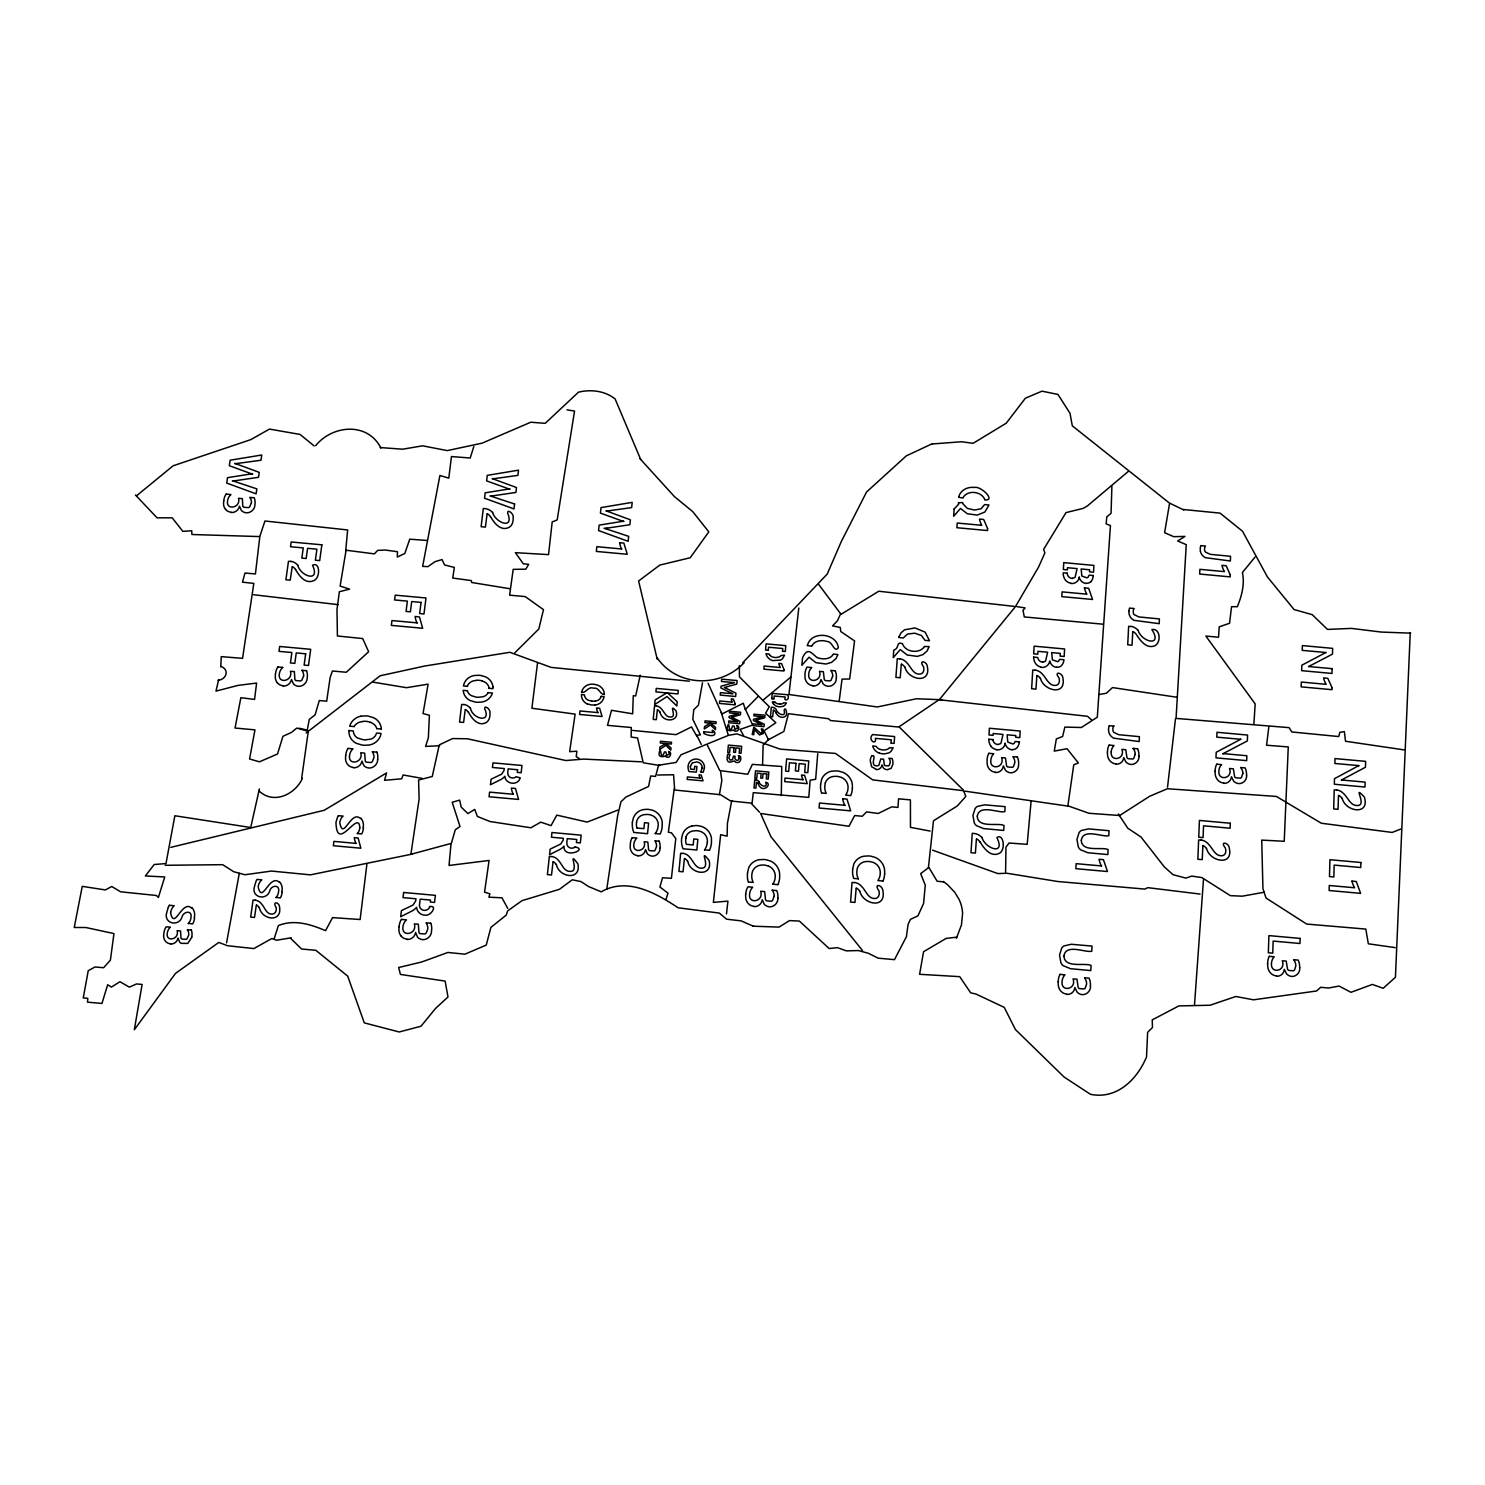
<?xml version="1.0" encoding="UTF-8"?>
<svg xmlns="http://www.w3.org/2000/svg" width="1485" height="1485" viewBox="0 0 1485 1485"><rect width="100%" height="100%" fill="white"/><g stroke="black" fill="none" stroke-linecap="round" stroke-linejoin="round"><path stroke-width="1.5" d="M1005.605 872.011L1005.958 847.211L1009.058 842.997L1027.175 844.352L1031.11 801.065M781.296 795.459L781.741 766.483L752.357 764.367L747.79 774.26L720.466 770.659L721.84 780.553L719.427 794.623M1267.54 963.579L1267.912 967.756A11.193 10.562 48.3 0 0 1270.158 972.545L1270.51 972.916A8.502 8.019 48.4 0 0 1275.021 975.645L1275.522 975.738A10.692 10.079 48.3 0 0 1276.543 975.886M1215.008 771.142L1215.343 775.151A10.878 10.265 38 0 0 1217.533 779.773L1217.867 780.145A8.26 7.796 38.1 0 0 1222.303 782.781L1222.786 782.873A10.376 9.801 38 0 0 1223.788 783.003M1128.897 611.375L1129.083 613.918A9.133 8.613 28.6 0 0 1134.057 620.34L1159.191 623.681L1159.414 618.911L1138.902 616.943L1134.132 614.641A4.047 3.824 28.5 0 1 1133.371 613.231L1133.185 611.523A5.532 5.216 28.6 0 1 1134.169 608.497L1129.547 608.108A10.915 10.302 28.6 0 0 1128.953 611.375M762.585 764.459L763.123 745.062L768.803 739.252M1108.515 728.986L1108.682 731.604A9.263 8.817 33.2 0 0 1113.713 738.175L1139.181 741.553L1139.403 736.671L1118.632 734.685L1113.787 732.328A4.102 3.917 33.2 0 1 1113.026 730.88L1112.84 729.135A5.606 5.327 33.2 0 1 1113.843 726.035M1111.894 486.3L1111.058 513.327L1106.789 516.854L1106.139 523.852L1110.446 525.56L1097.304 717.199L1081.358 727.501L1064.856 727.093L1062.647 736.486L1056.336 738.936L1054.257 751.113L1067.028 748.7L1078.37 762.956L1073.766 764.756L1067.882 805.798L1088.969 813.279L1119.671 815.506L1149.631 796.276L1167.414 788.739L1276.376 796.443L1321.316 823.228L1392.095 832.435L1400.856 829.057M1107.346 752.041L1107.643 756.032A10.822 10.321 34.6 0 0 1109.778 760.654L1110.112 761.007A8.223 7.833 34.6 0 0 1114.511 763.643L1114.994 763.736A10.321 9.838 34.5 0 0 1115.996 763.865M1111.244 751.893C1109.908 762.325 1125.593 759.577 1121.899 749.368L1125.76 749.721L1126.966 757.703A3.935 3.75 35 0 0 1128.154 758.705L1132.758 759.021A3.564 3.397 35 0 0 1133.816 758.278L1135.153 754.306M1222.953 753.767L1222.953 753.693A10.117 9.56 36.5 0 0 1223.584 753.396L1247.363 740.922L1247.567 735.056L1216.976 732.272L1216.79 737.154L1239.251 739.159A20.771 19.546 35.8 0 0 1240.792 739.214L1241.07 739.196A10.246 9.652 37.2 0 0 1239.251 740.05L1216.196 752.282L1215.992 757.851L1246.676 760.636L1246.843 755.735L1225.422 753.805A20.716 19.565 38 0 0 1222.953 753.749M1058.1 981.696L1058.378 985.891A11.175 10.766 49.9 0 0 1060.531 990.736L1060.884 991.108A8.483 8.186 50 0 0 1065.376 993.855L1065.877 993.948A10.655 10.284 49.8 0 0 1066.917 994.096M1202.887 845.782L1202.219 859.648L1197.857 859.258L1198.636 839.935L1201.068 840.157M1410.249 632.536L1395.436 977.279L1383.185 988.286L1372.381 984.425L1350.979 992.314L1339.08 986.059L1328.704 988.008L1320.685 987.302L1316.564 990.978L1253.563 999.813L1235.817 996.491L1210.108 1005.234L1178.867 1005.92L1152.23 1019.879L1152.471 1027.49L1147.627 1032.335L1146.531 1056.893M1299.746 967.793C1300.452 973.956 1293.398 979.005 1288.052 975.088A6.905 6.497 48.5 0 1 1286.548 973.844L1284.302 969.334A8.075 7.611 48.4 0 1 1276.543 976.276M220.764 666.858L221.265 656.63L242.556 658.338L253.824 583.419L242.463 582.157L245.006 573.006L255.42 573.971L259.819 536.586L191.918 534.507L191.751 530.776L182.841 531.352L172.204 517.838L157.039 517.819L135.451 494.988M1246.602 775.3C1247.233 781.333 1240.253 786.029 1235.093 782.279A6.701 6.33 38.4 0 1 1233.627 781.091L1231.436 776.729A7.833 7.406 38.1 0 1 1223.788 783.393M884.707 873.644L884.559 869.467A15.518 15.24 32.1 0 0 881.942 862.915A16.558 16.242 32.1 0 0 880.958 861.653A15.314 15.036 32.1 0 0 875.129 857.402L871.027 856.214A23.129 22.721 32.9 0 0 868.354 855.917L863.583 856.251A14.367 14.089 31.7 0 0 857.662 859.035A13.569 13.309 31.6 0 0 853.782 864.159L852.557 869.486M852.446 788.312L852.316 784.21A15.37 15.017 20.4 0 0 849.736 777.769A16.391 16.019 20.3 0 0 848.752 776.525A15.166 14.813 20.3 0 0 842.997 772.33L838.914 771.179A22.888 22.386 20.7 0 0 836.259 770.882L831.526 771.198A14.219 13.885 20 0 0 825.66 773.908A13.421 13.105 19.9 0 0 821.799 778.938L820.555 784.173M1138.958 756.181C1139.496 762.232 1132.498 766.873 1127.338 763.141A6.664 6.348 35.1 0 1 1125.871 761.953L1123.737 757.61A7.796 7.444 34.6 0 1 1115.996 764.237M1242.796 773.425L1241.497 777.416A3.583 3.378 38.3 0 1 1240.458 778.14L1235.854 777.824A3.972 3.731 38.3 0 1 1234.666 776.822L1233.367 768.84L1229.506 768.487C1233.293 778.734 1217.663 781.426 1218.907 771.012A10.915 10.302 38 0 1 1221.561 764.608L1216.92 764.2M1253.897 724.16L1255.159 703.89L1205.857 636.063L1218.535 637.232L1219.204 626.856L1229.543 623.273L1231.548 606.697L1237.321 606.697C1241.757 596.023 1244.875 583.995 1242.425 572.486L1255.029 557.079M976.387 839.192L975.404 853.095L971.004 852.706L972.248 833.326L974.698 833.549A11.527 11.175 35.6 0 1 981.901 837.521M1090.491 985.929C1091.048 992.129 1083.957 997.215 1078.537 993.298A6.887 6.627 50.1 0 1 1077.052 992.036L1074.88 987.488A8.056 7.759 50.1 0 1 1066.917 994.486M707.361 842.162L707.417 840.491A10.321 10.172 -0.3 0 0 699.639 831.154L697.931 830.82A17.857 17.616 -1 0 0 696.112 830.69L692.79 830.969A8.873 8.761 -0.9 0 0 686.089 836.575M745.619 894.026L745.748 898.165A10.952 10.859 17 0 0 747.772 902.936L748.106 903.307A8.316 8.242 16.6 0 0 752.524 906.036L753.006 906.128A10.451 10.358 16.4 0 0 754.046 906.277M1194.515 1004.807L1203.463 879.695M901.302 664.37L900.207 677.773L895.9 677.383L897.274 658.69L899.669 658.913M891.056 742.778L891.26 739.79L875.426 738.342C876.837 746.027 867.166 739.938 872.586 734.555L894.62 736.56L894.119 743.372L891.019 743.187M817.734 753.637L815.655 779.291L810.179 780.2L808.768 797.389L753.285 792.637L752.078 803.181M782.521 651.173L782.762 648.518L768.599 647.219L768.376 649.743M785.324 651.191L785.788 645.659L766.093 643.859L765.573 650.077L768.339 650.281M754.213 729.785L753.749 734.667L752.19 734.518L753.656 727.817M450.976 844.185L449.027 865.458L489.066 860.465L484.556 892.188L489.883 893.821L488.918 897.2L501.949 897.794L507.74 908.393M345.689 550.972L347.657 529.959L264.943 520.994L260.005 535.825M836.352 678.107C836.649 684.121 829.651 688.65 824.491 684.993A6.59 6.367 14.5 0 1 823.08 683.805L820.982 679.499A7.703 7.462 13.2 0 1 813.112 686.051M666.765 692.938L655.906 691.88L656.259 688.39L678.311 690.414L677.977 693.903L667.6 693.012A5.235 5.086 -1 0 1 668.306 693.588L677.216 701.7L676.807 705.969L667.043 696.539L654.662 704.595L655.108 699.955L666.301 693.179M657.335 709.979L656.296 719.687L653.196 719.408L654.532 705.858L656.259 706.025M777.917 898.239C778.214 904.421 771.105 909.34 765.722 905.497A6.738 6.683 21.2 0 1 764.255 904.254L762.232 899.762A7.889 7.833 16.7 0 1 754.027 906.667M398.964 926.714L398.964 930.909A11.23 10.878 -35.9 0 0 400.82 935.736M553.033 861.931L551.51 874.999L547.39 874.628L549.357 856.418L551.659 856.622M747.456 873.069L748.737 867.723A13.551 13.402 15.5 0 1 752.691 862.581A14.349 14.182 15.7 0 1 758.649 859.796L763.457 859.462A23.129 22.869 16.8 0 1 766.13 859.759L770.251 860.947A15.314 15.128 16.5 0 1 776.042 865.198A16.558 16.372 16.3 0 1 777.026 866.497A15.518 15.333 16.4 0 1 779.588 873.031L779.681 877.227A20.679 20.456 15.3 0 1 777.899 884.67M832.621 676.25L831.136 680.186A3.527 3.416 14.5 0 1 830.059 680.91L825.456 680.594A3.898 3.768 14.4 0 1 824.305 679.592L823.358 671.721L819.497 671.369C822.876 681.392 807.172 684.232 808.75 673.856A10.729 10.376 13.6 0 1 811.682 667.545L807.06 667.118A14.664 14.182 13.6 0 0 805 673.986L805 677.94A10.692 10.339 13.3 0 0 806.986 682.487L807.32 682.84A8.112 7.852 13.2 0 0 811.627 685.457L812.109 685.55A10.209 9.875 13.2 0 0 813.112 685.68M928.422 867.481L933.49 820.76L957.324 805.947L965.807 796.424L963.245 789.946L899.019 726.815L939.541 699.416L1015.462 606.604L1038.609 566.992L1044.883 552.921L1043.639 549.339L1066.026 512.603L1083.233 508.353L1087.336 505.977L1128.359 471.395M726.499 913.888L727.928 901.117L713.375 902.379L720.652 834.7L727.13 836.148L727.409 823.451L731.752 800.508M774.093 896.309L772.553 900.448A3.601 3.583 21 0 1 771.439 901.209L766.724 900.894A3.991 3.954 20.6 0 1 765.555 899.854L764.626 891.594L760.654 891.241C764.181 901.655 747.92 904.792 749.628 893.877A10.989 10.878 18 0 1 752.691 887.25L747.939 886.823A15.017 14.887 17.9 0 0 745.786 894.026M660.082 848.213C660.194 853.652 654.198 858.181 649.186 855.193A6.293 6.2 -9.7 0 1 647.349 853.745L645.511 849.606A7.314 7.202 -12 0 1 637.826 855.954M345.597 755.438L345.559 759.503A11.026 10.543 -24.5 0 0 347.379 764.181L347.694 764.534A8.372 8 -24.7 0 0 352.001 767.207L352.483 767.299A10.525 10.061 -24.5 0 0 353.504 767.448M798.8 607.996L788.962 694.516L877.319 706.971L916.449 698.767L942.233 699.751M690.395 766.39L692.27 762.919L696.613 761.953A5.866 5.736 1.3 0 1 702.219 768.042M1167.526 787.18L1175.489 718.814M487.08 514.033L485.409 527.119L481.121 526.711L483.293 508.483L485.688 508.705A11.212 10.618 -8.7 0 1 492.556 512.492M465.213 709.774L463.598 722.452L459.533 722.081L461.649 704.428L463.914 704.633M632.369 822.263L633.371 817.901A13.328 13.087 -8.4 0 1 643.024 809.641L646.755 809.306A20.567 20.233 -8.9 0 1 649.205 809.492L652.286 810.179A14.367 14.126 -8.2 0 1 658.486 814.114A14.924 14.664 -8.3 0 1 662.217 822.059L662.217 826.031A22.089 21.7 -9.5 0 1 660.157 834.013L655.201 833.531M275.375 673.912L275.319 677.902A10.952 10.358 -22.5 0 0 277.082 682.506L277.398 682.859M359.815 827.869C358.925 808.211 336.947 854.005 335.981 822.616A11.713 11.23 -28.9 0 1 336.055 822.077L337.355 817.678A9.059 8.687 -28.7 0 1 338.394 815.673M366.869 864.381L360.131 919.512L332.547 917.619L325.568 930.668C310.773 924.338 294.067 919.104 278.382 925.582L274.298 938.353M1268.858 726.611L1266.575 745.229L1288.275 746.936L1284.228 841.29L1261.73 840.102L1262.937 888.717L1266.037 898.035L1306.67 924.06L1365.829 929.09L1368.335 943.792L1395.232 947.634M537.551 662.774L531.89 708.234L575.122 714.118L569.646 751.67L576.848 751.206L576.254 756.737L579.484 758.705M839.173 701.291L842.051 679.128L849.643 679.016L854.58 640.907L840.77 631.533L840.25 627.431L832.547 625.909L837.447 620.711L840.807 613.472M223.66 500.779L223.585 504.622A10.766 10.024 -17.6 0 0 225.293 509.077L225.59 509.411M170.515 912.495C174.395 931.596 181.82 899 191.806 908.17M674.227 788.851L668.343 832.25L671.461 832.807L675.786 838.579L671.424 878.303L662.533 877.784L659.915 886.99L667.99 893.153L665.93 899.557M292.192 566.899L290.225 580.171L285.9 579.781L288.48 561.274L290.911 561.497M301.659 778.326L308.286 731.307L296.777 728.077L291.45 732.439L282.967 736.263L277.528 753.972L259.448 761.824L249.591 758.983L254.956 729.859L235.038 728.04L240.867 697.69L254.548 699.416L256.608 683.044L237.916 685.42L215.993 691.1L218.666 679.592M377.691 759.652C377.635 765.74 370.545 770.437 365.199 766.706A6.775 6.497 -24.3 0 1 363.806 765.499L361.95 761.1A7.945 7.592 -24.7 0 1 353.467 767.819M234.927 463.598L234.946 463.487A16.521 15.314 -15.9 0 0 237.934 463.376L260.989 460.22L261.75 455.004L230.138 460.201L229.321 465.715L249.87 473.195A14.739 13.681 -15.7 0 0 252.728 473.938L252.728 473.938A15.017 13.978 -16.6 0 0 249.684 474.16L227.539 477.669L226.741 483.089L256.125 493.837L256.831 488.862L235.15 481.66A18.21 16.929 -17.6 0 0 232.421 480.917L232.421 480.862A18.284 16.966 -16.4 0 0 235.205 480.713L258.52 477.316L259.225 472.378L237.767 464.434A18.34 17.04 -17 0 0 234.946 463.561M606.752 889.274L617.667 815.581L620.971 801.751L625.983 797L648.555 786.456L650.727 775.95L655.59 776.395L658.56 765.239L676.139 762.418L681.002 754.77L728.578 735.316L736.931 733.887L780.126 749.127L835.498 753.433L872.716 779.885L963.561 790.707M685.754 838.579L686.218 836.63M303.534 676.213L301.808 680.186A3.601 3.416 -22.2 0 1 300.675 680.91L295.998 680.594A3.991 3.787 -22.2 0 1 294.884 679.592L294.364 671.628L290.447 671.276C293.399 681.244 277.342 684.418 279.366 673.782A10.989 10.395 -22.3 0 1 282.725 667.415M636.508 822.3L636.991 820.351A8.873 8.724 -8.6 0 1 643.599 814.745L646.903 814.43A17.857 17.56 -9.1 0 1 648.722 814.56L650.43 814.875A10.321 10.154 -8.3 0 1 658.282 824.212L658.115 825.883A14.794 14.534 -9 0 1 655.275 833.586M1169.438 504.139L1164.611 532.688L1173.725 536.679L1184.974 536.401L1177.661 540.967L1186.255 544.661L1176.064 718.406L1289.147 727.65L1291.801 731.975L1338.69 736.541L1339.916 732.291L1344.37 731.604L1345.521 741.256L1403.993 749.869M251.336 503.081L249.628 506.905A3.545 3.304 -17.2 0 1 248.496 507.61L243.911 507.276A3.917 3.657 -17.3 0 1 242.816 506.311L242.352 498.644L238.491 498.273C241.275 507.907 225.59 510.933 227.576 500.668A10.803 10.042 -17.4 0 1 230.918 494.542L226.295 494.115M226.555 942.864L239.289 873.366M702.498 682.784L698.414 705.189L693.736 709.737L692.827 719.297L700.437 734.927L696.725 735.149L701.254 744.431M191.806 937.183L187.797 943.42L181.281 943.346A6.088 5.754 -37.7 0 1 179.592 941.991L178.033 938.075A7.072 6.683 -37.7 0 1 170.478 944.089M640.221 675.155L635.691 695.945L633.278 695.722L632.666 713.802L611.504 710.294L607.495 725.348L631.292 727.52L631.144 737.024L637.548 737.989L643.228 762.789L659.693 765.48M259.392 788.925L250.724 827.516L174.859 815.748L165.986 863.583L154.18 864.511L145.363 875.964L164.742 876.948L158.394 897.441L156.408 895.492L120.601 891.798L111.746 886.489L105.361 889.923L82.25 886.359L74.25 927.494L85.759 927.512L113.955 933.582L110.391 960.182L103.597 967.737L94.984 966.976L88.246 970.707L83.253 997.939L87.819 998.347L87.485 1002.171L101.964 1003.452L107.662 984.722L111.412 987.098L119.932 981.715L129.381 987.154L136.527 983.942L142.114 984.444L134.318 1029.755L175.527 973.362L218.796 942.418L227.521 945.722L253.861 948.581L271.792 938.539L276.655 940.246L291.227 937.759M825.363 783.003L824.843 785.713A14.126 13.811 20.6 0 0 826.235 793.398L821.65 792.934M473.826 446.539L470.207 458.011L451.459 456.545L448.786 478.151L439.913 475.478L422.631 566.398L427.958 566.62L435.068 561.627L442.066 559.585L444.516 564.913L454.336 567.437L452.758 578.055L471.339 580.579L471.673 582.491L509.819 588.71M168.325 907.316L166.933 911.809A12.01 11.342 -36.5 0 0 166.84 912.365C163.072 922.965 177.922 927.327 181.838 917.582C182.841 911.382 192.623 909.581 190.952 917.563A10.061 9.504 -36.7 0 1 188.354 923.54M956.359 938.353L961.445 925.006L962.596 913.461A36.568 35.751 41.2 0 0 959.124 899.502L954.855 892.411L947.95 885.079A46.777 45.794 41.6 0 0 943.495 881.682L943.142 881.422M924.468 646.476L929.127 646.606L927.123 650.95L922.853 654.681L917.266 656.37L907.149 654.996L900.281 649.558L893.227 657.651L893.784 650.114C899.724 648.574 895.863 640.648 902.639 643.859A8.39 8.056 19.3 0 0 902.936 644.824C906.351 652.398 919.456 653.734 924.227 646.903M833.122 654.532C829.874 659.711 822.56 659.451 817.418 657.744C810.94 653.066 807.951 646.532 802.513 657.762L801.881 665.317L809.047 657.205L815.878 662.663L826.031 664.018L831.637 662.329L835.981 658.579L837.93 654.588L833.363 654.087M1146.16 1057.747C1136.656 1080.096 1116.386 1099.624 1090.473 1094.315L1064.077 1077.015L1015.424 1029.551L1004.25 1007.368L975.979 994.04L970.67 992.815L959.737 976.666L919.586 974.29L923.577 951.699L946.149 938.409L956.693 937.165M302.402 778.381C294.977 794.791 273.054 804.944 258.668 790.577M742.686 662.793L827.219 574.064L841.382 541.375L866.535 492.036L906.314 455.858L932.264 443.718M758.018 696.613L745.303 709.477L743.298 703.24L721.951 713.951L708.104 683.286M514.868 652.769L538.795 629.027L543.491 609.648L525.244 596.599L509.633 595.169L513.179 569.349L525.838 569.182L528.641 564.337L523.37 563.836L515.388 552.661L548.54 554.629L552.197 521.903L557.172 519.973L574.546 411.067L566.954 409.841M315.655 445.649C332.547 424.914 367.63 421.703 380.921 448.08M739.344 665.651L739.456 676.844L762.789 700.345L790.725 677.16M136.546 495.786L173.151 465.789L250.779 439.634L269.472 429.091L300.081 434.437L314.152 445.964M744.152 662.7C720.188 688.112 677.104 687.035 656.908 657.539M306.17 732.996L380.123 675.786L424.561 666.06L509.875 652.286L551.139 667.396L689.356 681.207M710.071 723.251L704.521 726.648L704.298 728.986L710.48 724.94L715.38 729.673L715.584 727.52L711.111 723.455M665.484 743.707L659.897 747.104L659.674 749.461L665.893 745.377L670.793 750.148L671.016 747.976L666.524 743.892M617.686 810.16L587.132 822.096L556.801 815.116L551.046 825.623L540.763 822.152L530.906 827.776L490.069 821.539L477.372 816.434L474.736 809.399L467.886 813.594L461.167 807.042L459.682 800.118L452.201 802.271L460.016 826.495L455.282 829.762L451.366 843.369L410.881 854.302L419.123 799.004L418.584 780.033L432.265 776.488L439.263 744.876L452.647 738.546L467.515 738.788L565.841 760.543L583.735 759.095L641.446 761.824M218.072 680.26C226.351 679.629 229.711 669.809 221.079 666.412M762.009 716.865L753.526 719.297L753.433 720.522L761.397 724.439A5.773 5.606 9.4 0 0 762.009 724.68L753.136 723.9L752.969 725.664L764.014 726.666L764.237 724.253L757.146 720.745M170.775 847.36L324.231 810.272L386.601 772.924L384.522 780.33L401.73 778.79L403.066 774.966L422.241 778.4M412.069 854.116L310.402 874.851L271.477 871.064L244.951 874.739L233.665 871.714L222.676 864.678L165.188 865.291M692.214 825.92L695.927 825.549A20.567 20.289 -0.9 0 1 698.377 825.734L701.477 826.421A14.367 14.163 -0.3 0 1 707.695 830.375A14.906 14.701 -0.4 0 1 711.445 838.338L711.482 842.311A22.071 21.774 -2 0 1 709.459 850.311M1264.236 892.225L1242.277 896.179L1230.378 895.659L1201.848 877.579L1191.694 876.094L1185.94 878.118L1173.039 874.702L1164.296 866.869L1140.981 836.983L1127.82 828.24L1118.335 814.003M1099.308 694.497L1106.344 693.254L1112.488 687.574L1176.955 697.263M360.966 716.178L365.793 715.881A25.468 24.354 -23.3 0 1 368.484 716.16L373.979 717.886A14.349 13.718 -22.6 0 1 381.367 729.042M606.882 528.159L629.863 524.743L630.383 519.806L608.776 511.824A18.08 17.226 -2.6 0 0 605.936 510.97L605.936 510.896A16.298 15.463 -1.8 0 0 608.887 510.766L631.645 507.592L632.183 502.357L601.035 507.592L600.441 513.123L621.12 520.604A14.534 13.829 -0.9 0 0 623.997 521.365L623.997 521.365A14.794 14.107 -1.5 0 0 620.971 521.588L599.16 525.133L598.566 530.572L628.155 541.32L628.675 536.345L606.864 529.124M732.773 717.793L739.846 721.32L739.623 723.715L728.578 722.712L728.745 720.949L737.692 721.766A5.773 5.606 6.7 0 1 737.005 721.506L729.042 717.571L729.154 716.345L737.637 713.914A6.534 6.367 6.7 0 1 738.416 713.784L738.769 713.728M761.991 716.847A6.534 6.367 9.4 0 1 762.77 716.735L763.123 716.68M595.299 701.087L593.554 701.198A16.261 15.741 -7 0 1 591.643 701.087M362.618 721.376L365.013 721.283A20.437 19.546 -23.3 0 1 366.944 721.413L370.452 722.23M595.002 704.985L592.663 705.022A18.34 17.746 -7.1 0 1 590.752 704.818L587.299 703.834M932.487 443.959L961.445 441.75L973.139 443.291L1006.236 423.206L1025.392 398.203L1041.969 391.168L1057.933 394.416L1069.98 413.22L1072.318 425.842L1169.363 503.025L1183.898 510.005M476.184 680.26L477.854 680.223A18.507 17.801 -15.7 0 1 480.23 680.446L482.384 680.928M998.161 744.263L999.702 744.004A3.787 3.657 29.2 0 0 1000.946 743.261L1003.025 734.407L993.224 733.516L993.112 735.335L988.991 734.982L989.418 728.244L1020.176 731.047L1019.787 737.637L1015.684 737.265L1015.777 735.576L1007.127 734.797L1007.777 742.11L1012.974 744.004A3.1 2.989 29.9 0 0 1014.218 743.242L1015.183 741.516L1019.49 741.887M1042.86 661.883L1044.4 661.642A3.75 3.583 27 0 0 1045.626 660.918L1047.63 652.231L1037.922 651.34L1037.755 654.217L1033.69 653.864L1034.135 646.161L1064.596 648.964L1064.188 656.481L1060.123 656.129L1060.271 653.4L1051.696 652.602L1052.382 659.804L1057.487 661.66A3.063 2.933 27.5 0 0 1058.712 660.973L1059.659 659.359L1063.947 659.73A10.859 10.339 27.4 0 1 1061.367 665.726A6.051 5.773 27.7 0 1 1057.004 667.192L1056.615 667.155M1072.43 578.092L1073.933 577.851A3.712 3.508 24.8 0 0 1075.14 577.145L1077.108 568.606L1067.511 567.715L1067.381 569.869L1063.353 569.516L1063.743 562.629L1093.907 565.414L1093.554 572.208L1089.526 571.855L1089.637 569.776L1081.136 568.978L1081.841 576.05L1087.039 577.851A3.026 2.859 25.3 0 0 1088.059 577.238L1089.192 575.14L1093.35 575.512M439.727 745.748L425.582 746.435L428.367 737.729L429.406 715.269L423.039 713.58L428.107 684.139L406.537 687.703L373.255 682.172M657.577 775.021L673.577 774.78L674.691 790.001L720.559 794.716L730.564 800.953L750.946 803.088L759.577 812.295M779.941 704.094L781.556 703.946A4.214 4.084 10.7 0 0 783.727 702.758L786.382 702.962L785.212 704.8A5.717 5.55 10.8 0 1 783.133 706.247L780.349 706.786A11.657 11.305 10.6 0 1 778.604 706.674A7.574 7.351 10.6 0 1 773.444 703.946M753.229 926.194L779.05 927.104L789.5 920.589L799.375 921.071L829.131 948.525L837.503 947.671L846.376 950.883L858.33 950.549L868.242 953.24L878.21 958.178L894.49 959.644L906.407 936.701L908.077 924.394L910.435 919.382L917.934 915.855L923.614 903.363L925.266 885.171L920.644 873.625L928.886 867.426L937.146 881.273L943.532 881.849M1410.75 633.167L1381.106 632.053L1351.517 628.396L1327.497 629.417L1312.22 614.66L1294.085 609.555L1267.392 576.885L1242.518 531.24L1220.095 513.142L1183.229 509.485M738.268 713.691L729.469 712.911L729.618 711.241L740.662 712.262L740.421 714.786L732.142 717.088A7.054 6.85 5.7 0 1 731.53 717.199L732.55 717.682M762.622 716.642L753.842 715.863L753.99 714.192L765.016 715.195L764.794 717.738L756.515 720.021A7.054 6.85 8.3 0 1 755.902 720.151L756.923 720.633M1012.028 749.591L1012.417 749.609A6.107 5.884 30 0 0 1016.705 748.05A11.063 10.636 29.7 0 0 1019.36 741.869M1086.055 583.271L1086.445 583.289A5.996 5.662 25.5 0 0 1090.64 581.786M735.817 731.27C739.01 731.771 740.18 725.33 736.746 725.552A3.323 3.23 6.2 0 1 737.432 727.539A3.917 3.824 6.1 0 1 737.321 728.133L734.964 729.339L734.073 726.035L732.68 725.905C728.337 737.655 729.673 717.626 727.372 727.075C726.518 733.07 733.701 729.729 733.664 730.045A2.45 2.395 6.4 0 0 734.834 731.047L735.298 731.177M1343.721 780.182L1365.123 782.112L1365.012 787.031L1334.347 784.247L1334.477 778.678L1357.364 766.39A10.321 9.615 40 0 1 1359.146 765.647L1358.868 765.536A20.901 19.472 38.8 0 1 1357.346 765.48L1334.885 763.476L1334.996 758.575L1365.606 761.36L1365.476 767.244L1341.865 779.792A10.191 9.504 39.6 0 1 1341.252 780.071L1341.252 780.071A20.864 19.491 40.9 0 1 1343.721 780.2M667.619 757.313C670.83 757.833 672.018 751.187 668.584 751.558A3.341 3.267 -2.3 0 1 669.252 753.545A3.954 3.842 -2.3 0 1 669.141 754.139L666.765 755.364L665.893 752.041L664.482 751.911C660.138 763.55 661.567 744.727 659.21 752.487C657.614 758.779 665.41 756.125 665.447 756.069M380.271 447.56L402.695 449.194L422.612 445.816L447.263 450.605L482.05 443.18L530.758 422.223L545.199 423.336L578.5 392.17C590.881 389.144 604.952 390.833 615.106 398.927L640.703 459.515M782.502 651.34L785.287 651.544M426.455 540.429L409.749 539.166L404.83 553.46L397.33 557.079L397.46 551.715L385.283 550.044L377.617 550.415L374.35 553.886L346.079 550.211L340.121 586.092L349.625 589.137L339.378 591.717L336.984 609.444L337.411 635.988L362.693 638.569L368.651 651.729L346.265 672.26L332.436 670.997L330.153 677.42L326.681 701.198L319.312 700.53L315.08 714.898L309.288 719.39L307.265 730.1L299.172 728.244M775.003 702.034L772.348 701.83A7.722 7.499 10.6 0 0 773.499 703.909M1033.56 657.112L1037.755 657.484A5.235 4.993 26.9 0 0 1042.86 662.199M988.787 739.252L992.982 739.604M1067.288 573.191L1063.186 572.82A12.14 11.453 24.9 0 0 1065.413 580.115L1066.119 580.765A7.648 7.239 24.8 0 0 1070.425 583.085L1070.889 583.159M728.077 754.287L730.082 754.454L728.764 757.833L730.286 760.171L732.569 759.577L733.442 756.125L735.112 756.273C733.367 759.169 738.064 762.436 739.029 758.798A4.733 4.622 6.4 0 0 739.122 758.092M354.302 726.592L349.662 726.184A14.256 13.625 -22.7 0 1 360.948 716.16M376.689 728.634L381.311 729.042M803.144 779.718L785.008 778.066L784.711 781.63L807.227 783.672L804.61 775.3L801.492 775.021A14.237 13.903 17.1 0 0 803.088 779.755M755.791 779.811L754.733 779.718L754.009 787.96L755.884 788.127L756.459 782.224A3.156 3.1 9.7 0 1 757.925 783.412M700.159 778.084L687.425 776.933L687.184 779.421L702.999 780.85L701.236 775.077L699.027 774.799A9.968 9.764 3 0 0 700.103 778.121M348.214 748.421L352.947 748.848A11.045 10.581 -24.3 0 0 349.569 755.308C347.657 766.093 363.788 762.863 360.744 752.746L364.679 753.118L365.273 761.192A4.01 3.842 -24.2 0 0 366.387 762.213L371.101 762.529A3.62 3.471 -24.1 0 0 372.252 761.786L373.942 757.74A9.523 9.114 -24.2 0 0 372.289 751.781L376.837 752.152M842.589 798.707L846.97 799.116L850.701 810.866L819.107 808.007L819.497 803.014L844.946 805.315M513.383 794.271L489.586 792.118L489.048 796.758L518.599 799.431L515.481 788.479L511.378 788.108A18.711 18.191 -17.8 0 0 513.29 794.308M1351.925 881.106L1356.288 881.515L1360.613 893.357L1329.131 890.517L1329.261 885.487L1354.617 887.77A20.437 19.064 44.4 0 1 1351.981 881.106M1101.592 865.941L1076.142 863.657L1075.864 868.688L1107.476 871.528L1103.429 859.685L1099.049 859.295A20.233 19.379 40.8 0 0 1101.499 865.996M637.102 828.036L643.915 828.649L644.509 822.709L648.611 823.08L647.553 833.698L633.798 832.454A21.681 21.31 -7.3 0 1 632.406 822.263M632.406 837.688L636.805 838.078A10.191 10.024 -10.7 0 0 633.854 844.167C632.276 854.246 647.256 851.332 644.156 841.754L647.831 842.088L648.592 849.68A3.694 3.638 -9.6 0 0 649.669 850.645L654.031 850.942A3.341 3.286 -9.5 0 0 655.089 850.237L656.556 846.431A8.78 8.632 -10.1 0 0 654.848 840.826L659.08 841.16M338.45 815.692L343.109 816.119A10.673 10.228 -28.8 0 0 339.768 822.764C343.425 841.549 350.72 809.492 360.521 818.532M704.484 849.828L709.366 850.274M682.952 853.485L680.65 853.262L678.942 871.435L683.044 871.788L684.381 858.775M574.881 846.951C589.025 849.271 563.242 859.629 563.929 846.116A7.815 7.648 -20.7 0 1 562.722 847.471L561.794 848.232A13.495 13.198 -20.6 0 1 560.253 849.271L549.543 854.71L550.155 849.123L560.792 843.981L563.131 840.213L563.335 838.283L551.455 837.224L551.956 832.528L581.136 835.164L580.319 842.923L576.421 842.57L576.755 839.508L567.233 838.635L566.825 842.552A5.086 4.993 -19.5 0 0 574.881 847.23M357.272 833.512L361.727 833.92L362.656 831.86A24.168 23.147 -29.3 0 0 363.435 827.887M858.386 878.823L853.689 878.396A20.289 19.899 32.5 0 1 852.687 869.505M882.907 881.013L877.895 880.568A13.959 13.699 32 0 0 880.271 872.605L880.234 871.417A10.785 10.581 32.2 0 0 873.403 862.469L870.396 861.671A18.191 17.857 33 0 0 868.428 861.467L865.421 861.597A10.154 9.968 31.9 0 0 857.29 868.242L856.882 871.027A14.275 14.015 32.4 0 0 858.311 878.86M854.506 882.628L852.037 882.424L850.552 902.045L854.97 902.435L856.14 888.346M356.066 843.387L333.921 841.382L333.345 845.726L360.855 848.213L358.108 837.986L354.302 837.633A17.579 16.892 -29.1 0 0 355.992 843.424M748.477 881.997L753.211 882.424A14.256 14.107 17 0 1 751.837 874.628L752.32 871.843A10.135 10.024 15.9 0 1 760.45 865.18L763.457 865.012A18.173 17.987 16.9 0 1 765.443 865.235L768.432 866.052M772.757 884.188L777.787 884.633M772.237 890.183L776.748 890.592A15.574 15.444 18.7 0 1 777.843 898.239M1269.452 956.34L1274.186 956.767A11.23 10.599 48.2 0 0 1271.476 963.412C1270.269 974.253 1286.27 971.376 1282.279 960.758L1286.233 961.111L1287.588 969.408A4.084 3.842 48.4 0 0 1288.813 970.447L1293.491 970.763A3.694 3.471 48.4 0 0 1294.549 970.002L1295.848 965.844A9.69 9.133 48.3 0 0 1293.639 959.718L1298.168 960.09A15.927 15.017 48.3 0 1 1299.672 967.774M429.481 906.555C438.465 905.052 430.372 916.561 425.155 915.131C420.756 915.317 416.877 911.679 416.561 907.335A8.576 8.297 -33.5 0 1 415.132 908.82L414.037 909.711A14.813 14.33 -33.2 0 1 412.422 910.788L400.672 916.746L401.433 910.621L413.09 904.996L415.707 900.875L415.967 898.778L403.029 897.608L403.66 892.485L435.383 895.344L434.548 902.435L430.297 902.045L430.539 900.077L420.199 899.149L419.68 903.437A5.457 5.29 -33.4 0 0 429.889 906.76M275.932 897.46L280.405 897.85L281.37 895.771A24.521 23.352 -34.6 0 0 282.206 891.742M255.179 900.263L253.044 900.058L250.668 917.099L254.51 917.452L256.311 905.219M1060.179 974.401L1064.949 974.828A11.212 10.803 49.7 0 0 1062.072 981.529C1060.68 992.5 1076.848 989.474 1073.042 978.856L1076.996 979.209L1078.184 987.562A4.065 3.917 49.9 0 0 1079.409 988.62L1084.124 988.936A3.675 3.545 49.9 0 0 1085.219 988.156L1086.612 983.98A9.652 9.3 49.8 0 0 1084.514 977.798L1089.08 978.17A15.889 15.314 49.8 0 1 1090.417 985.91M401.581 919.419L406.389 919.846A11.267 10.915 -35.7 0 0 402.992 926.547C401.061 937.703 417.545 934.306 414.334 923.874L418.343 924.227L418.974 932.599A4.084 3.954 -35.8 0 0 420.125 933.638L424.914 933.972A3.694 3.583 -35.9 0 0 426.065 933.193L427.773 929.016A9.708 9.393 -35.7 0 0 426.065 922.835L430.687 923.206M169.457 905.293L174.191 905.72A10.933 10.339 -36.4 0 0 170.682 912.514M188.261 923.466L192.753 923.874L193.737 921.758A24.781 23.407 -36.6 0 0 194.609 917.711M191.268 930.056L187.333 929.703A8.483 8.019 -37.6 0 1 188.725 935.067L187.073 938.65A3.23 3.063 -37.7 0 1 186.052 939.318L181.931 939.04A3.564 3.378 -37.6 0 1 180.947 938.149L180.576 930.946L177.123 930.631C179.722 939.56 165.392 942.604 167.304 932.951A9.838 9.3 -37.5 0 1 170.329 927.16L166.19 926.807A13.866 13.105 -37.5 0 0 163.87 933.619L163.61 935.717A10.098 9.541 -37.6 0 0 165.169 940.877A7.592 7.165 -37.7 0 0 169.624 943.643A9.374 8.854 -37.6 0 0 170.515 943.755M1079.149 577.219L1079.224 577.219A7.759 7.314 25.4 0 0 1086.036 583.512M619.579 542.712L623.867 543.102L627.264 554.276L596.339 551.436L596.84 546.684L621.751 548.986M1084.403 587.874L1088.653 588.264L1092.57 599.476L1061.849 596.636L1062.109 591.884L1086.853 594.167A19.528 18.433 26.4 0 1 1084.458 587.874M1103.188 624.201L1024.297 616.943L1023.016 610.391L1025.114 607.922L1016.872 606.623M1131.013 626.54L1128.637 626.317L1127.728 644.806L1132.015 645.195L1132.758 631.923M1035.156 670.255L1032.743 670.032L1031.648 688.724L1035.955 689.133L1036.846 675.712M417.192 622.865L391.966 620.563L391.335 625.389L422.668 628.266L419.494 617.017L415.132 616.461A19.862 18.915 -14.2 0 0 417.081 622.92M835.183 670.812L830.765 670.403A9.244 8.929 14 0 1 832.714 676.269M1113.899 726.072L1109.165 725.645A11.082 10.543 33.3 0 0 1108.553 728.986M581.656 692.418C585.87 693.458 588.041 686.126 593.536 688.112C599.29 687.147 599.977 694.794 604.302 694.479M278.029 666.988L282.725 667.415M600.979 696.354L604.135 696.632A10.228 9.912 -7.4 0 1 595.021 705.078M301.993 670.31L306.448 670.719M467.571 686.367L463.469 685.996L463.765 684.752A12.771 12.288 -15.3 0 1 468.406 677.958A13.588 13.049 -15.3 0 1 474.068 675.545L478.523 675.267A23.352 22.461 -15.7 0 1 480.991 675.527L485.428 676.807A13.161 12.641 -15.1 0 1 492.983 686.794M488.881 688.316L492.983 688.687L492.909 686.812M1109.351 745.099L1113.991 745.526A10.859 10.339 34.6 0 0 1111.207 751.893M1133.129 748.384L1137.529 748.793M467.441 690.729L463.171 690.339A13.012 12.511 -15.3 0 0 469.984 700.475L475.144 702.034A23.964 23.018 -14.7 0 0 477.65 702.294L482.124 702.015A12.919 12.437 -15.1 0 0 492.445 693.031L488.064 692.604M1005.029 743.335L1005.104 743.354A7.908 7.592 30 0 0 1012.009 749.851M598.065 712.614L579.967 710.962L579.596 714.471L602.075 716.512L599.624 708.252L596.506 707.955A14.2 13.773 -6.4 0 0 598.01 712.652M710.331 723.084L704.892 722.601L705.059 720.838L716.104 721.84L715.956 723.603L710.758 723.121M989.047 753.34L993.706 753.767A10.84 10.451 30.6 0 0 990.829 760.171C989.474 770.659 1005.159 767.838 1001.595 757.628L1005.475 757.981L1006.589 765.982A3.935 3.787 31.2 0 0 1007.758 767.002L1012.38 767.318A3.564 3.434 31.2 0 0 1013.457 766.576L1014.849 762.585A9.337 9.003 30.9 0 0 1012.844 756.663L1017.318 757.034M1336.611 790.057L1334.198 789.853L1333.697 808.935L1338.041 809.325L1338.486 795.626M871.825 755.884C877.784 753.842 868.354 767.095 877.784 765.74A2.97 2.896 22.7 0 0 878.842 765.258L880.791 758.946L883.575 759.206L884.299 764.923A2.803 2.729 23.5 0 0 885.134 765.647L888.438 765.889A2.543 2.469 23.6 0 0 889.218 765.35L890.258 762.492A6.664 6.478 23.2 0 0 888.884 758.26L892.077 758.519A11.082 10.785 23 0 1 892.875 764.181L891.148 768.32L887.25 769.713A7.406 7.202 23.5 0 1 886.211 769.546L884.856 769.063A4.808 4.678 23.6 0 1 883.148 767.634L881.979 764.868A5.55 5.402 22.7 0 1 876.28 769.638M665.763 743.539L660.305 743.038L660.472 741.275L671.554 742.277L671.387 744.041L666.171 743.577M898.109 726.982L830.579 720.559L828.463 718.703L788.479 713.691L783.857 731.455L768.413 739.734L764.088 730.769L775.838 722.731L765.61 713.245L769.286 706.712L762.789 700.345M632.629 730.416L676.028 734.648L691.527 726.926L696.651 735.966M1014.107 606.363L878.767 591.234L841.03 614.307L818.625 584.347M940.265 699.843L1087.558 716.308L1091.568 719.965M876.28 769.36L871.658 766.761L870.266 760.858A10.896 10.599 22.9 0 1 871.714 755.809M253.527 594.724L338.209 604.655M1200.047 894.063L1147.756 887.659L1144.842 889.088L1057.803 881.515L1006.96 873.254L997.809 873.57L932.561 850.163M591.643 701.087L588.71 700.382A6.497 6.274 -7.6 0 1 584.422 694.869L581.433 694.572A10.246 9.931 -7.6 0 0 587.243 703.964M965.194 791.189L1067.585 806.058M996.546 749.517L996.064 749.442A7.796 7.499 29.2 0 1 991.683 747.066L991.07 746.324M930.148 831.08L910.472 827.349L910.416 799.895L898.573 798.819L897.942 807.432L891.742 806.856L878.155 813.483L866.609 811.868L862.284 816.249L854.636 815.562L848.975 826.273L760.617 813.502L770.938 836.705L862.525 950.567M667.099 757.22L666.635 757.072A2.469 2.413 -2.1 0 1 665.447 756.069M879.547 753.192L881.904 753.712A16.669 16.168 21.7 0 0 884.485 753.86L888.587 753.006A8.168 7.926 22.3 0 0 891.074 751.28L893.172 747.809L889.329 747.827A5.717 5.55 22.2 0 1 887.288 749.387L883.891 749.999A13.681 13.272 21.6 0 1 882.257 749.888L879.695 749.257A6.961 6.757 21.9 0 1 876.874 747.308A6.683 6.497 21.9 0 1 876.187 746.324L872.642 746.008A10.859 10.525 22 0 0 879.51 753.303M753.415 926.213L741.126 920.886L726.499 919.159L719.353 913.089L678.107 907.78C656.203 893.209 627.208 876.744 601.221 891.835L588.394 886.471L580.988 881.589L572.263 879.807L559.474 889.292L522.052 900.634L507.684 910.862L506.181 915.168L490.904 927.383L486.245 945.073L464.916 954.187L447.895 952.46L421.703 961.983L398.63 967.515L400.449 974.438L445.129 981.084L447.987 996.992L435.513 1008.463L420.998 1026.228L399.187 1031.982L364.289 1022.868L347.694 976.128L315.804 950.289L301.548 949.008L290.986 938.668M725.775 688.112L724.346 687.425A9.838 9.541 4.8 0 0 725.218 687.258L736.783 684.084L737.098 680.557L721.691 679.146L721.487 681.466L733.757 682.543A15.166 14.683 5.9 0 0 734.462 682.562L733.961 682.673A9.114 8.854 6.1 0 0 732.885 682.859L721.042 686.237L720.893 687.945L732.012 693.402A8.056 7.815 6.1 0 0 732.866 693.755L720.448 692.66L720.225 695.091L735.65 696.502L735.966 693.161L726.091 688.26M279.328 882.257C269.398 873.291 261.88 905.553 258.186 886.564A10.822 10.321 -34.3 0 1 261.787 879.825L257.072 879.398A9.188 8.761 -34.2 0 0 255.995 881.422L254.622 885.877A11.88 11.323 -34.4 0 0 254.529 886.415C250.891 897.07 265.815 901.246 269.602 891.446C270.623 885.134 280.312 883.965 278.549 891.724A9.95 9.485 -34.6 0 1 276.024 897.534M1138.141 630.308C1141.334 642.058 1163.2 647.312 1151.877 629.547C1160.565 627.988 1161.289 642.708 1154.829 645.789C1146.327 649.168 1140.387 640.592 1136.359 634.503A7.258 6.868 29.3 0 0 1132.888 631.645M981.956 837.466C984.945 848.473 1005.995 856.158 996.918 837.614C1003.285 832.788 1006.069 849.531 999.553 853.225C990.811 857.773 983.98 848.436 980.044 841.865M640.054 458.772L674.524 496.695L692.734 511.62L708.809 531.871L690.209 557.747L659.785 565.098L638.606 580.988L657.224 659.21M758.854 781.481C759.782 786.289 768.525 788.646 765.703 782.205C773.24 783.746 761.916 794.865 758.037 783.43M492.63 512.436C495.155 522.46 514.59 530.423 507.647 513.123C506.849 508.613 514.181 513.532 513.179 517.597C513.42 521.068 512.548 525.115 509.466 527.156C501.095 531.871 494.134 523.184 490.533 516.576M470.485 708.215C472.119 718.684 491.665 723.882 484.723 708.846C483.924 704.521 490.904 709.162 489.957 713.023C490.198 716.364 489.437 720.225 486.579 722.323C478.69 727.112 471.822 718.74 468.573 712.354M297.854 565.284C300.416 576.44 320.797 582.825 312.518 565.247C320.017 561.256 320.649 577.795 313.873 580.616C305.409 584.477 299.153 575.957 295.626 569.479M1342.18 798.28C1345.466 812.017 1370.209 815.636 1364.362 797.074C1351.573 783.319 1367.425 804.981 1357.847 805.501C1350.737 806.262 1348.436 798.28 1344.018 794.067A11.546 10.803 40.8 0 0 1336.63 789.871M1206.562 848.455C1209.625 861.597 1233.422 866.59 1229.32 848.288C1228.93 842.311 1219.426 840.807 1225.236 847.768C1226.406 850.478 1226.035 854.822 1222.656 855.676C1215.343 856.938 1212.744 848.325 1208.493 844.185A11.602 11.008 41.7 0 0 1201.087 839.953M1040.447 678.311C1043.398 690.636 1065.896 696.242 1063.019 678.738C1062.963 672.464 1053.199 670.645 1058.972 677.921C1060.012 680.668 1059.25 684.455 1056.689 685.198C1049.282 687.091 1046.517 678.162 1042.303 674.06A11.305 10.803 27.6 0 0 1035.175 670.069M904.866 666.969C907.818 679.944 931.002 684.455 927.383 666.746C926.918 660.732 917.971 659.748 923.466 666.598C924.431 669.605 923.781 673.113 920.719 673.967C913.442 675.397 911.103 666.969 906.797 662.718A11.267 10.859 19.5 0 0 899.706 658.727M400.839 935.717L401.154 936.107A8.539 8.26 -36.1 0 0 405.535 938.854L406.036 938.965A10.729 10.376 -35.9 0 0 407.076 939.095M859.796 891.074C862.674 904.309 886.007 909.47 883 891.297C882.74 884.633 873.013 882.758 878.953 890.851C879.9 894.081 878.823 898.035 875.5 898.481C868.131 899.242 866.182 890.981 861.783 886.601A11.564 11.379 33.8 0 0 854.543 882.443M659.878 711.853C662.366 723.733 680.575 721.729 675.861 710.572C667.804 702.572 677.735 717.348 670.645 717.032C666.208 717.626 664.612 712.429 661.345 708.772A8.112 7.889 -2.4 0 0 656.296 705.876M687.741 861.281C690.376 874.702 713.301 877.468 709.087 860.372C697.69 846.543 711.519 867.611 702.108 868.168C695.63 868.948 693.514 861.077 689.671 857.142A10.711 10.581 -5.2 0 0 682.989 853.3M556.374 864.456C558.88 877.709 581.415 880.846 577.925 863.917C566.509 848.715 580.282 871.639 570.444 871.398C564.059 871.918 562.314 864.437 558.36 860.316A10.803 10.581 -24.1 0 0 551.696 856.455M259.355 907.576C261.527 919.753 281.834 923.039 279.625 907.539C279.588 901.636 271.662 900.987 276.191 907.613C276.655 910.583 275.69 913.498 272.702 914.017C266.279 914.741 265.537 908.319 261.341 903.697A10.246 9.764 -35.8 0 0 255.216 900.096M753.675 727.743A4.065 3.954 8.4 0 1 756.181 729.209L760.691 733.349L762.325 731.808L761.248 728.912L762.956 729.061L763.401 733.46L759.485 734.927L755.494 730.731A2.617 2.543 8.4 0 0 754.269 729.692M776.135 712.893L775.077 711.389A3.657 3.545 10.1 0 0 773.369 709.923L772.664 716.847L770.492 716.661L771.309 707.194L772.516 707.306A5.662 5.513 10.1 0 1 776.042 709.255C776.989 713.877 786.53 718.257 784.136 710.313C785.491 705.431 788.034 714.731 785.602 716.086C782.539 718.981 777.509 716.735 775.82 712.41M743.539 735.52L740.105 729.413L752.691 725.033L745.08 708.623M707.435 745.266L719.65 770.307M721.246 712.503L728.04 734.388M1200.437 551.343L1200.251 548.837A10.84 10.117 28.5 0 1 1200.827 545.608L1205.504 546.053A5.476 5.123 28.4 0 0 1204.539 548.986L1204.688 550.657A4.028 3.75 28.4 0 0 1205.449 552.049L1210.219 554.332L1230.545 556.3L1230.36 560.996L1205.43 557.692A9.059 8.464 28.4 0 1 1200.381 551.343M370.378 722.434A9.782 9.337 -22.6 0 1 376.819 728.578M354.117 726.499A9.764 9.337 -22.8 0 1 362.6 721.654M581.526 692.381A10.284 9.968 -7.6 0 1 590.752 684.195L593.09 684.232A17.857 17.3 -7.8 0 1 594.984 684.455L597.88 685.216A10.376 10.042 -7.4 0 1 604.395 694.479M601.221 696.409A6.534 6.33 -7.3 0 1 595.299 701.05M482.328 681.151A9.059 8.724 -15.1 0 1 489.159 688.279M467.218 686.237A9.096 8.743 -15.4 0 1 476.165 680.538M467.367 690.748A8.093 7.778 -15.4 0 0 471.673 695.778L476.351 697.17A21.904 21.031 -14.5 0 0 478.244 697.319L483.145 696.725A7.833 7.536 -15.1 0 0 488.119 692.641M191.342 930.018A14.107 13.346 -37.6 0 1 191.732 937.165M168.362 907.316A9.3 8.78 -36.3 0 1 169.42 905.256M192.196 907.836A11.472 10.84 -36.5 0 1 194.257 917.637M256.459 904.959A6.608 6.293 -35.9 0 1 259.207 907.669M279.7 881.942A11.36 10.822 -34.4 0 1 281.834 891.668M360.892 818.235A11.175 10.729 -28.9 0 1 363.082 827.813M359.723 827.869A9.801 9.393 -29.1 0 1 357.365 833.586M399.131 926.714A15.407 14.924 -35.6 0 1 401.414 919.326M430.78 923.169A15.982 15.463 -35.8 0 1 431.522 930.946C431.708 937.183 424.394 942.177 418.937 938.316A6.905 6.701 -36.1 0 1 417.508 937.054L415.614 932.506A8.093 7.833 -36.1 0 1 407.038 939.504M345.764 755.438A15.11 14.46 -24.2 0 1 348.065 748.329M376.93 752.115A15.667 14.998 -24.3 0 1 377.617 759.633M275.542 673.912A15.017 14.219 -22.3 0 1 277.881 666.913M301.938 670.348A9.467 8.966 -22.3 0 1 303.645 676.213M306.541 670.682A15.574 14.757 -22.3 0 1 307.172 678.07C307.209 684.139 300.007 688.687 294.773 685.031A6.738 6.385 -22.3 0 1 293.399 683.824L291.505 679.499A7.908 7.481 -22.7 0 1 283.115 686.107M283.152 685.736A10.451 9.894 -22.5 0 1 282.15 685.587L281.667 685.476A8.316 7.87 -22.7 0 1 277.398 682.877M290.949 561.311A11.416 10.729 -18.2 0 1 297.78 565.34M292.341 566.62A7.351 6.924 -18.3 0 1 295.459 569.572M223.808 500.779A14.757 13.736 -17.4 0 1 226.147 494.022M251.429 503.081A9.3 8.65 -17.3 0 0 249.796 497.401L254.232 497.772A15.296 14.256 -17.4 0 1 254.9 504.881C254.882 510.821 247.754 515.072 242.686 511.564A6.627 6.181 -17.3 0 1 241.331 510.394L239.493 506.199A7.759 7.221 -17.7 0 1 231.196 512.566M231.233 512.195A10.265 9.56 -17.6 0 1 230.249 512.065L229.767 511.954A8.168 7.611 -17.7 0 1 225.59 509.429M487.228 513.754A7.239 6.85 -8.7 0 1 490.366 516.669M621.658 549.042A19.509 18.618 -0.5 0 1 619.653 542.693M606.882 528.177A18.043 17.152 -2.2 0 1 604.117 528.307L604.117 528.326A17.95 17.115 -3 0 1 606.845 529.161M463.951 704.447A10.655 10.265 -17.5 0 1 470.411 708.271M465.362 709.514A6.868 6.627 -17.5 0 1 468.313 712.317M553.181 861.653A6.961 6.812 -24.2 0 1 556.207 864.548M637.028 828.055A11.416 11.23 -8.3 0 1 636.582 822.319M632.239 837.596A14.349 14.126 -10.5 0 0 630.308 844.891L630.178 847.619A10.228 10.061 -11.4 0 0 632.053 852.52A7.852 7.741 -11.8 0 0 636.898 855.471A9.69 9.541 -11.6 0 0 637.845 855.583M659.154 841.141A14.442 14.219 -10.5 0 1 660.008 848.213M684.511 858.479A6.905 6.831 -5.2 0 1 687.574 861.374M692.196 825.901A13.309 13.124 -0.7 0 0 682.599 834.162L681.615 838.542A21.681 21.384 0.9 0 0 683.026 848.789L696.855 849.995L697.839 839.359L693.755 838.988L693.198 844.946L686.367 844.334A11.416 11.249 -0.4 0 1 685.829 838.598M707.306 842.162A14.776 14.572 -1.3 0 1 704.577 849.884M704.484 768.135A8.52 8.335 1.3 0 0 695.871 759.021A7.741 7.574 1.2 0 0 688.13 765.666A11.62 11.36 1.8 0 0 688.984 771.513L696.372 772.163L696.892 766.538L694.702 766.334L694.405 769.49L690.766 769.156A6.107 5.977 1.3 0 1 690.432 766.39M704.131 768.098A11.787 11.546 0.8 0 1 703.092 772.348L700.437 772.089A7.908 7.722 1 0 0 701.941 768.023M727.984 754.231A6.534 6.385 6.3 0 0 727.149 757.276C726.425 766.409 734.592 759.503 734.778 761.341A2.914 2.859 6.8 0 0 736.059 762.325L736.616 762.492A4.436 4.344 6.8 0 0 737.228 762.585C741.108 763.234 742.463 755.234 738.342 755.698A3.991 3.917 6.5 0 1 739.159 758.092M755.791 779.736A4.901 4.789 9.7 0 1 758.835 781.518M657.447 709.756A5.235 5.086 -2.4 0 1 659.748 711.909M844.854 805.371A19.973 19.509 23.7 0 1 842.663 798.707M821.502 792.99A20.085 19.621 20.8 0 1 820.685 784.191M852.334 788.312A20.474 20.01 19.9 0 1 850.738 795.607L845.652 795.125A13.811 13.495 20.1 0 0 848.046 787.291L848.009 786.122A10.673 10.432 20.4 0 0 841.252 777.323L838.283 776.525A17.987 17.597 20.7 0 0 836.315 776.321L833.345 776.451A10.042 9.82 20.1 0 0 825.252 782.966M772.181 890.22A9.467 9.374 19.3 0 1 774.186 896.309M748.347 882.034A20.27 20.047 17.4 0 1 747.586 873.087M772.794 884.206A13.959 13.792 15.9 0 0 775.244 876.187L775.207 874.999A10.766 10.655 16.6 0 0 768.45 866.033M856.288 888.049A7.462 7.332 34 0 1 859.629 891.167M884.596 873.644A20.679 20.307 31.8 0 1 883.018 881.069M835.257 670.774A15.203 14.701 13.8 0 1 836.296 678.107M901.432 664.073A7.276 6.998 19.5 0 1 904.699 667.062M1107.513 752.041A14.85 14.145 34.6 0 1 1109.184 745.006M1133.074 748.421A9.355 8.91 34.8 0 1 1135.245 754.306M1137.621 748.756A15.388 14.664 34.7 0 1 1138.884 756.162M988.88 753.248A14.831 14.293 30.6 0 0 987.098 760.301L987.191 764.311A10.803 10.414 30.5 0 0 989.27 768.952L989.604 769.304A8.205 7.908 30.5 0 0 993.985 771.94L994.467 772.052A10.321 9.95 30.4 0 0 995.488 772.181M1017.392 757.016A15.37 14.813 30.8 0 1 1018.58 764.459C1019.193 770.511 1012.028 775.189 1006.886 771.457A6.664 6.423 31.3 0 1 1005.438 770.251L1003.34 765.907A7.796 7.518 30.6 0 1 995.47 772.553M1036.976 675.415A7.276 6.961 27.7 0 1 1040.28 678.404M1058.267 981.696A15.314 14.757 49.7 0 1 1060.03 974.308M976.536 838.895A7.425 7.221 35.7 0 1 979.877 841.958M1267.707 963.579A15.37 14.497 48.2 0 1 1269.285 956.247M1203.017 845.485A7.481 7.091 41.7 0 1 1206.395 848.548M1215.176 771.142A14.924 14.089 38 0 1 1216.772 764.107M1242.889 773.425A9.411 8.873 38.1 0 0 1240.662 767.522L1245.117 767.894A15.481 14.609 38.1 0 1 1246.546 775.281M1338.616 795.329A7.444 6.961 40.9 0 1 1342.013 798.373M769.805 655.126A5.996 5.792 9.3 0 1 769.044 653.975L765.963 653.734A9.727 9.393 9.4 0 0 772.608 660.621L780.405 660.12A7.276 7.035 9.6 0 0 782.669 658.468L784.563 655.126L780.98 655.59A5.068 4.901 9.5 0 1 779.347 656.871L776.135 657.539A12.14 11.732 9.4 0 1 774.595 657.447L773.017 657.112A6.478 6.256 9.3 0 1 769.787 655.163M1056.596 667.396A7.833 7.462 27.6 0 1 1049.765 661.011L1049.746 661.011A7.982 7.611 27 0 1 1041.263 667.415M1040.818 666.969A7.722 7.369 27 0 1 1036.474 664.63L1035.862 663.906A11.973 11.416 27 0 1 1033.616 657.131M998.143 744.616A5.346 5.142 29.1 0 1 992.89 739.604M990.996 746.38A12.158 11.713 29.3 0 1 988.843 739.252M1005.196 743.372A8.075 7.759 29.2 0 1 996.509 749.888M779.922 703.964A6.385 6.2 10.5 0 1 775.003 702.349M1131.05 626.354A11.249 10.636 29.3 0 1 1138.085 630.364M1093.201 575.512A11.119 10.488 25.2 0 1 1090.788 581.897M1079.317 577.238A7.908 7.481 24.8 0 1 1070.852 583.512M1072.411 578.537A5.383 5.086 24.8 0 1 1067.214 573.173M1081.303 840.306C1081.73 852.724 1101.981 846.58 1108.107 849.568L1107.847 854.58L1087.8 852.724L1080.56 849.773A9.207 8.836 39.2 0 1 1078.388 847.137L1076.941 839.526L1079.094 832.565A8.817 8.464 38.8 0 1 1081.414 830.449L1088.579 828.89L1109.035 830.709L1108.794 835.702C1102.65 837.466 1083.029 827.85 1081.303 840.306M1063.947 955.987C1064.281 968.628 1084.848 962.466 1091.067 965.436L1090.807 970.577L1070.499 968.703L1063.167 965.677A9.355 9.021 47.8 0 1 1060.977 962.985L1059.529 955.189L1061.719 948.061A8.966 8.65 47.4 0 1 1064.077 945.889L1071.335 944.274L1092.05 946.093L1091.791 951.217C1085.535 952.924 1065.636 943.291 1063.947 955.987M977.279 816.193C977.613 828.611 997.957 822.449 1004.008 825.456L1003.712 830.449L983.645 828.593L976.443 825.641A9.151 8.854 33.9 0 1 974.29 823.006L972.935 815.413L975.144 808.49A8.78 8.502 33.5 0 1 977.501 806.374L984.703 804.833L1005.141 806.652L1004.844 811.627C998.644 813.372 979.153 803.775 977.279 816.193M1360.854 862.507L1360.743 867.518L1334.161 865.105L1333.846 876.967L1329.483 876.577L1329.929 859.704L1360.854 862.507M1332.101 668.64L1331.989 673.447L1301.64 670.663L1301.807 665.224L1324.471 653.251A10.154 9.43 35.1 0 1 1326.254 652.546L1326.124 652.435A20.567 19.119 34 0 1 1324.453 652.379L1302.252 650.374L1302.382 645.585L1332.639 648.37L1332.491 654.124L1309.102 666.319A10.024 9.337 34.5 0 1 1308.489 666.598L1308.489 666.598A20.512 19.138 35.7 0 1 1310.939 666.746L1332.101 668.64M1332.064 687.685L1332.008 689.69L1301.157 686.868L1301.305 682.042L1326.142 684.325A19.843 18.433 35.9 0 1 1323.58 677.921L1327.794 678.329L1332.064 687.685M348.938 730.527L349.031 733.256A14.07 13.458 -22.8 0 0 356.233 743.28L361.783 745.006A26.117 24.948 -22 0 0 364.512 745.303L369.357 745.006A14.089 13.476 -22.6 0 0 380.605 735.52L381.014 733.442L376.559 733.033A8.669 8.279 -22.6 0 1 371.064 739.103L365.217 739.883A23.871 22.795 -21.9 0 1 363.175 739.716L357.607 738.026A8.947 8.539 -22.8 0 1 353.3 730.936L348.938 730.527M1300.136 938.409L1299.988 943.495L1273.146 941.082L1272.756 953.147L1268.357 952.757L1268.914 935.606L1300.136 938.409M771.829 698.154L771.829 698.247A12.474 12.103 11 0 0 771.829 698.934L773.982 699.119A8.613 8.353 10.9 0 1 774.019 697.987L774.186 696.001L785.249 697.003C782.929 702.052 790.725 700.27 787.625 694.757L772.219 693.365L771.829 698.154M1230.285 574.899L1230.211 576.885L1199.676 574.045L1199.861 569.33L1224.457 571.614A19.509 18.173 29.7 0 1 1221.988 565.358L1226.164 565.748L1230.285 574.899M1230.304 823.247L1230.118 828.222L1203.555 825.808L1203.091 837.596L1198.748 837.206L1199.416 820.444L1230.304 823.247M987.581 528.586L987.469 530.553L956.897 527.713L957.212 523.036L981.826 525.319A19.361 18.284 19.9 0 1 979.506 519.082L983.701 519.49L987.581 528.586M954.131 508.965L953.63 516.279L960.498 508.445L967.292 513.736L977.241 515.091L984.908 511.991L988.991 504.974L984.629 504.566L981.065 508.78L974.438 510.042L967.255 508.353L963.171 504.065A8.353 7.889 18.2 0 1 962.707 502.598L958.419 502.71A18.228 17.207 18.5 0 0 958.66 504.195L954.131 508.965M795.997 763.346L795.366 770.901L798.503 771.179L799.116 763.624L805.353 764.2L804.684 772.404L807.803 772.683L808.768 760.951L786.623 758.928L785.584 771.142L788.702 771.439L789.445 762.752L795.997 763.346M766.761 774.001L766.353 778.92L768.228 779.087L768.822 772.033L755.512 770.826L754.863 778.177L756.737 778.344L757.202 773.128L761.155 773.481L760.747 778.029L762.622 778.196L763.012 773.648L766.761 774.001M784.043 669.698L783.931 670.997L763.884 669.16L764.144 666.041L780.293 667.526A12.66 12.233 10.9 0 1 778.864 663.387L781.611 663.646L784.043 669.698M733.998 747.735L733.59 752.264L735.465 752.431L735.873 747.902L739.604 748.254L739.177 753.155L741.052 753.322L741.665 746.305L728.374 745.099L727.724 752.394L729.599 752.579L730.063 747.382L733.998 747.735M735.223 703.834L735.131 704.855L719.464 703.426L719.687 700.976L732.309 702.127A9.894 9.597 6.7 0 1 731.214 698.897L733.349 699.101L735.223 703.834M704.038 731.771L703.871 733.534C715.454 738.862 717.348 732.625 712.28 730.267A7.091 6.905 4.5 0 0 713.041 732.606L704.038 731.771M517.597 769.75L517.3 772.404L521.161 772.738L521.977 765.48L492.964 762.863L492.445 767.467L504.269 768.543L504.046 770.437L501.689 774.149L491.089 779.217L490.44 784.73L501.113 779.384A13.439 13.012 -18.9 0 0 502.505 778.474L503.582 777.602A7.778 7.536 -18.9 0 0 504.807 776.265C505.197 784.043 517.578 786.103 520.047 778.381A11.824 11.472 -18.4 0 0 520.251 777.843L516.019 776.729A3.88 3.768 -18.2 0 1 515.555 777.212A5.068 4.919 -18.1 0 1 507.74 772.775L508.13 768.896L517.597 769.75M514.571 503.99L513.996 508.947L484.537 498.217L485.187 492.816L507.053 489.308A14.813 14.033 -7.1 0 1 510.079 489.178L510.079 489.085A14.553 13.736 -6.3 0 1 507.22 488.324L486.616 480.88L487.266 475.367L518.506 470.17L517.894 475.386L495.099 478.523A16.316 15.37 -7 0 1 492.129 478.653L492.129 478.653A18.117 17.115 -8 0 1 494.95 479.599L516.483 487.525L515.908 492.445L492.871 495.823A18.061 17.04 -7.4 0 1 490.106 495.99L490.106 495.99A17.968 17.022 -8.5 0 1 492.834 496.825L514.571 503.99M421.053 602.39L419.661 613.565L423.986 613.955L425.991 597.972L395.214 595.151L394.602 599.959L407.373 601.128L406.073 611.43L410.398 611.82L411.698 601.536L421.053 602.39M305.669 653.79L304.128 665.094L308.49 665.503L310.699 649.316L279.681 646.476L279.013 651.358L291.877 652.528L290.429 662.96L294.81 663.35L296.257 652.936L305.669 653.79M321.855 544.809L319.702 560.625L315.377 560.235L316.899 549.172L307.581 548.318L306.17 558.509L301.845 558.1L303.256 547.909L290.522 546.74L291.19 541.988L321.855 544.809M958.679 497.364L963.004 497.976A7.833 7.388 18.2 0 1 963.616 496.695C968.443 490.013 980.898 491.442 984.444 498.774A8.075 7.629 18.5 0 1 984.833 499.944C996.509 500.872 980.527 485.521 974.346 487.47C967.756 486.505 960.145 490.217 958.735 497.141M807.413 645.529L811.812 646.253A7.945 7.666 12.9 0 1 812.406 645.028C815.469 640.295 822.096 639.942 827.015 641.446C832.955 641.539 833.957 653.27 838.375 647.738C836.556 632.833 810.958 630.531 807.413 645.529M898.685 637.418L903.177 638.067L907.539 634.058L914.779 633.185L921.405 635.506L924.969 640.313L929.499 640.777L925.136 632.146L914.964 627.932L904.588 629.788L901.005 632.851L898.685 637.418"/></g></svg>
